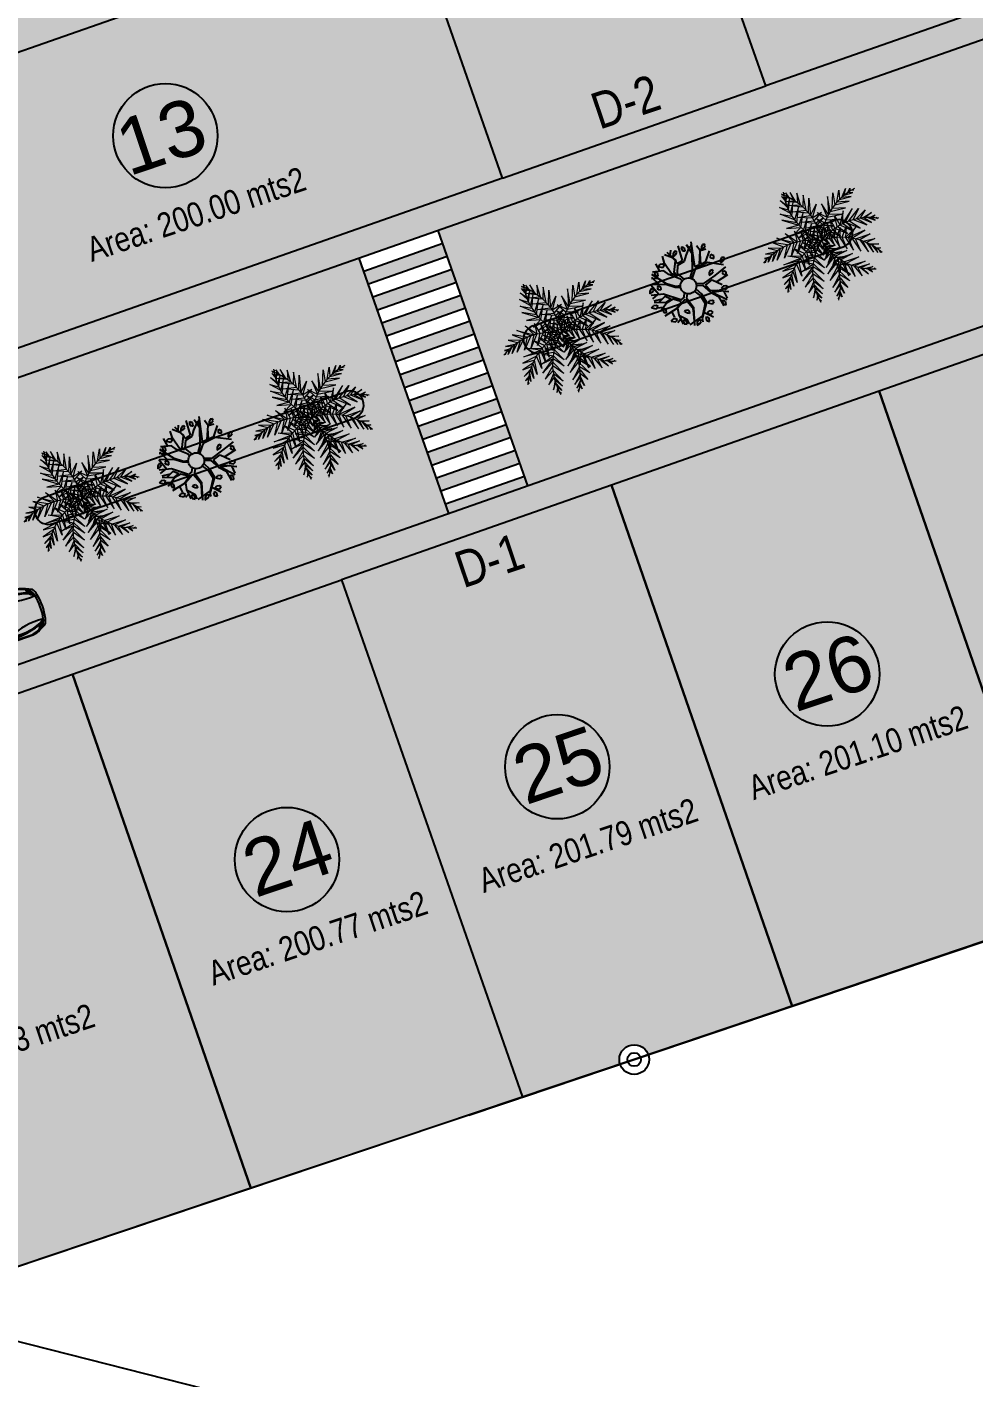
# Model space of a CAD drawing. Header units: millimetres. Extents: x 603733 to 1211550, y 1310999 to 2622648.
# Drawn here: x 605847.93 to 605881.89, y 1311067.04 to 1311115.49 of the extents above; entities that cross this region are included whole.
import ezdxf

# ---------------------------------------------------------------- set-up
doc = ezdxf.new("R2010")
doc.units = ezdxf.units.MM
for name, color, linetype in [('ARBOLES', 102, 'Continuous'), ('BOULEVARD', 3, 'Continuous'), ('CIRCULO', 1, 'Continuous'), ('COTAS', 3, 'Continuous'), ('P35', 3, 'Continuous'), ('PALME-1', 82, 'Continuous'), ('ROTULOS LOTES', 1, 'Continuous')]:
    doc.layers.add(name, color=color, linetype=linetype)
doc.styles.add('ROTULOS', font='arial.ttf', dxfattribs={"height": 3})
doc.styles.add('TSN - Arial Narrow', font='ARIALN.TTF')

# ---------------------------------------------------------------- blocks, each defined once
blk = doc.blocks.new('carro1')
at = {"layer": 'P35'}
for color, points in [(146, [(-0.795, 1.854), (-0.824, 1.862), (-0.858, 3.088), (-0.854, 3.397), (-0.854, 3.455), (-0.753, 3.861), (-0.675, 4.073), (-0.593, 4.178), (-0.477, 4.234), (-0.436, 4.237), (-0.544, 4.163), (-0.641, 3.988), (-0.72, 3.753), (-0.791, 3.47), (-0.809, 3.343), (-0.805, 3.175), (-0.817, 2.948), (-0.82, 2.713), (-0.813, 2.624), (-0.817, 2.616), (-0.82, 2.531), (-0.798, 1.941)]), (9, [(-0.85, 3.554), (-0.829, 3.715), (-0.78, 3.963), (-0.727, 4.075), (-0.647, 4.18), (-0.559, 4.25), (-0.472, 4.299), (-0.332, 4.327), (0.278, 4.327), (0.428, 4.31), (0.534, 4.275), (0.656, 4.177), (0.733, 4.079), (0.814, 3.834), (0.838, 3.715), (0.849, 3.62), (0.849, 3.596), (0.81, 3.708), (0.754, 3.946), (0.695, 4.1), (0.635, 4.173), (0.534, 4.236), (0.439, 4.261), (0.337, 4.261), (-0.437, 4.268), (-0.563, 4.222), (-0.643, 4.156), (-0.717, 4.058), (-0.752, 3.932), (-0.798, 3.792)]), (146, [(0.795, 1.854), (0.824, 1.862), (0.858, 3.088), (0.854, 3.397), (0.854, 3.455), (0.753, 3.861), (0.675, 4.073), (0.593, 4.178), (0.477, 4.234), (0.436, 4.237), (0.544, 4.163), (0.641, 3.988), (0.72, 3.753), (0.791, 3.47), (0.809, 3.343), (0.805, 3.175), (0.817, 2.948), (0.82, 2.713), (0.813, 2.624), (0.817, 2.616), (0.82, 2.531), (0.798, 1.941)]), (146, [(-0.765, 1.66), (-0.785, 1.474), (-0.777, 1.279), (-0.719, 0.785), (-0.652, 0.471), (-0.611, 0.321), (-0.549, 0.271), (-0.638, 0.54), (-0.685, 0.628), (-0.693, 0.852), (-0.701, 0.963), (-0.695, 1.247), (-0.666, 1.45), (-0.694, 1.488), (-0.686, 1.534), (-0.561, 1.796), (-0.49, 1.914), (-0.394, 1.924), (-0.417, 2.206), (-0.422, 2.428), (-0.413, 2.716), (-0.395, 2.924), (-0.471, 3.028), (-0.544, 3.124), (-0.599, 3.231), (-0.674, 3.439), (-0.703, 3.65), (-0.734, 3.659), (-0.786, 3.412), (-0.789, 3.078), (-0.78, 2.945), (-0.736, 3.21), (-0.683, 3.254), (-0.612, 3.201), (-0.568, 3.069), (-0.515, 2.875), (-0.471, 2.646), (-0.471, 2.496), (-0.489, 2.223), (-0.515, 2.064), (-0.515, 2.02), (-0.551, 1.959), (-0.595, 1.941), (-0.648, 1.844), (-0.718, 1.712), (-0.762, 1.65)]), (146, [(0.771, 1.66), (0.791, 1.474), (0.784, 1.279), (0.725, 0.785), (0.658, 0.471), (0.617, 0.321), (0.555, 0.271), (0.644, 0.54), (0.691, 0.628), (0.699, 0.852), (0.707, 0.963), (0.701, 1.247), (0.672, 1.45), (0.7, 1.488), (0.692, 1.534), (0.567, 1.796), (0.496, 1.914), (0.4, 1.924), (0.423, 2.206), (0.428, 2.428), (0.419, 2.716), (0.401, 2.924), (0.477, 3.028), (0.55, 3.124), (0.605, 3.231), (0.68, 3.439), (0.709, 3.65), (0.74, 3.659), (0.792, 3.412), (0.795, 3.078), (0.786, 2.945), (0.742, 3.21), (0.689, 3.254), (0.618, 3.201), (0.574, 3.069), (0.521, 2.875), (0.477, 2.646), (0.477, 2.496), (0.495, 2.223), (0.521, 2.064), (0.521, 2.02), (0.557, 1.959), (0.601, 1.941), (0.654, 1.844), (0.724, 1.712), (0.768, 1.65)]), (8, [(-0.49, 2.597), (-0.493, 2.617), (-0.794, 2.616), (-0.798, 2.597)]), (9, [(-0.859, 1.23), (-0.859, 0.662), (-0.835, 0.546), (-0.773, 0.375), (-0.685, 0.201), (-0.651, 0.146), (-0.581, 0.097), (-0.449, 0.057), (-0.077, 0.008), (0.131, 0.014), (0.333, 0.045), (0.522, 0.079), (0.629, 0.133), (0.7, 0.216), (0.828, 0.494), (0.852, 0.598), (0.855, 1.407), (0.846, 1.407), (0.855, 1.327), (0.858, 0.662), (0.825, 0.543), (0.709, 0.289), (0.599, 0.173), (0.421, 0.112), (0.153, 0.079), (-0.092, 0.075), (-0.385, 0.112), (-0.553, 0.143), (-0.639, 0.207), (-0.706, 0.283), (-0.798, 0.491), (-0.838, 0.579), (-0.859, 0.686), (-0.847, 1.248)]), (127, [(-0.666, 1.45), (-0.563, 1.184), (-0.497, 0.94), (-0.448, 0.645), (-0.432, 0.355), (-0.442, 0.128), (-0.253, 0.096), (0, 0.08), (0.163, 0.086), (0.322, 0.105), (0.442, 0.128), (0.432, 0.355), (0.458, 0.73), (0.519, 1.031), (0.599, 1.287), (0.666, 1.45), (0.545, 1.383), (0.423, 1.315), (0.213, 1.283), (0.059, 1.277), (-0.059, 1.277), (-0.337, 1.299), (-0.423, 1.315), (-0.545, 1.383)]), (30, [(-0.455, 0.13), (-0.528, 0.24), (-0.62, 0.314), (-0.69, 0.353), (-0.736, 0.381), (-0.706, 0.317), (-0.666, 0.265), (-0.614, 0.216), (-0.556, 0.182), (-0.51, 0.152), (-0.48, 0.143)]), (30, [(0.455, 0.13), (0.528, 0.24), (0.62, 0.314), (0.69, 0.353), (0.736, 0.381), (0.706, 0.317), (0.666, 0.265), (0.614, 0.216), (0.556, 0.182), (0.51, 0.152), (0.48, 0.143)])]:
    blk.add_hatch(color=color, dxfattribs=at).paths.add_polyline_path(points)
h = blk.add_hatch(color=127, dxfattribs=at)
h.paths.add_polyline_path([(-0.276, 3.037), (-0.322, 3.032), (-0.368, 3.037), (-0.396, 3.045), (-0.434, 3.064), (-0.465, 3.087), (-0.517, 3.15), (-0.568, 3.235), (-0.598, 3.303), (-0.625, 3.401), (-0.61, 3.496), (-0.583, 3.538), (-0.536, 3.565), (-0.395, 3.628), (-0.239, 3.674), (-0.097, 3.695), (0.036, 3.699), (0.189, 3.684), (0.323, 3.652), (0.447, 3.608), (0.529, 3.569), (0.583, 3.538), (0.622, 3.462), (0.627, 3.42), (0.61, 3.338), (0.568, 3.235), (0.52, 3.154), (0.467, 3.088), (0.42, 3.055), (0.368, 3.037), (0.346, 3.033), (0.322, 3.032), (0.282, 3.036), (0.257, 3.042), (0.229, 3.053), (0.205, 3.055), (0.12, 3.059), (-0.038, 3.062), (-0.145, 3.058), (-0.229, 3.053), (-0.254, 3.043)], flags=16)
h.paths.add_polyline_path([(-0.393, 1.915), (-0.189, 1.899), (0, 1.895), (0.232, 1.902), (0.393, 1.909), (0.392, 1.914), (0.42, 2.299), (0.414, 2.692), (0.395, 2.924), (0.544, 3.124), (0.599, 3.231), (0.674, 3.439), (0.703, 3.65), (0.686, 3.813), (0.632, 3.973), (0.582, 4.064), (0.503, 4.167), (0.405, 4.257), (-0.405, 4.257), (-0.491, 4.179), (-0.57, 4.082), (-0.658, 3.887), (-0.686, 3.813), (-0.703, 3.65), (-0.674, 3.439), (-0.599, 3.231), (-0.437, 2.974), (-0.395, 2.924), (-0.411, 2.742), (-0.417, 2.65), (-0.422, 2.417), (-0.413, 2.144), (-0.402, 1.997)])
h = blk.add_hatch(color=8, dxfattribs=at)
edge = h.paths.add_edge_path()
edge.add_line((-0.771, 1.819), (-0.734, 1.76))
edge.add_arc((-0.767, 1.739), 0.0391, -47.4347, 31.9191, ccw=False)
edge.add_arc((-0.746, 1.736), 0.0265, 168.0279, 281.917, ccw=False)
edge.add_line((-0.772, 1.742), (-0.801, 1.778))
edge.add_line((-0.801, 1.778), (-0.817, 1.76))
edge.add_arc((-0.847, 1.786), 0.0403, 221.1586, 318.8414, ccw=False)
edge.add_line((-0.878, 1.76), (-0.927, 1.809))
edge.add_arc((-0.874, 1.862), 0.0746, 163.8715, 224.9725, ccw=False)
edge.add_line((-0.946, 1.883), (-0.771, 1.819))
h = blk.add_hatch(color=146, dxfattribs=at)
h.paths.add_polyline_path([(-0.453, 0.18), (-0.536, 0.285), (-0.579, 0.376), (-0.654, 0.695), (-0.689, 1), (-0.662, 1.419), (-0.61, 1.253), (-0.527, 0.982), (-0.479, 0.721), (-0.457, 0.572), (-0.448, 0.424), (-0.44, 0.319), (-0.44, 0.206)])
h.paths.add_polyline_path([(-0.654, 0.367), (-0.75, 0.411), (-0.815, 0.581), (-0.837, 0.664), (-0.828, 1.065), (-0.828, 1.72), (-0.806, 1.75), (-0.793, 1.637), (-0.793, 1.201), (-0.754, 0.956), (-0.715, 0.729), (-0.697, 0.59), (-0.662, 0.437), (-0.627, 0.359)])
h = blk.add_hatch(color=146, dxfattribs=at)
h.paths.add_polyline_path([(0.453, 0.18), (0.536, 0.285), (0.579, 0.376), (0.654, 0.695), (0.689, 1), (0.662, 1.419), (0.61, 1.253), (0.527, 0.982), (0.479, 0.721), (0.457, 0.572), (0.448, 0.424), (0.44, 0.319), (0.44, 0.206)])
h.paths.add_polyline_path([(0.654, 0.367), (0.75, 0.411), (0.815, 0.581), (0.837, 0.664), (0.828, 1.065), (0.828, 1.72), (0.806, 1.75), (0.793, 1.637), (0.793, 1.201), (0.754, 0.956), (0.715, 0.729), (0.697, 0.59), (0.662, 0.437), (0.627, 0.359)])
h = blk.add_hatch(color=8, dxfattribs=at)
edge = h.paths.add_edge_path()
edge.add_line((0.771, 1.819), (0.734, 1.76))
edge.add_arc((0.767, 1.739), 0.0391, 508.0809, 587.4347)
edge.add_arc((0.746, 1.736), 0.0265, 258.083, 371.9721)
edge.add_line((0.772, 1.742), (0.801, 1.778))
edge.add_line((0.801, 1.778), (0.817, 1.76))
edge.add_arc((0.847, 1.786), 0.0403, 221.1586, 318.8414)
edge.add_line((0.878, 1.76), (0.927, 1.809))
edge.add_arc((0.874, 1.862), 0.0746, 315.0275, 376.1285)
edge.add_line((0.946, 1.883), (0.771, 1.819))
at = {"layer": 'P35', "color": 7}
for p, q in [((-0.801, 2.597), (-0.486, 2.597)), ((-0.801, 2.587), (-0.485, 2.587)), ((-0.8, 2.627), (-0.488, 2.627)), ((-0.8, 2.617), (-0.488, 2.617)), ((0.801, 2.587), (0.485, 2.587)), ((0.801, 2.597), (0.486, 2.597)), ((0.8, 2.627), (0.488, 2.627)), ((0.8, 2.617), (0.488, 2.617)), ((-0.607, 0.193), (-0.606, 0.192))]:
    blk.add_line(p, q, dxfattribs=at)
for points in [[(-0.865, 3.454, -0.04536), (-0.712, 4.041, -0.316238), (-0.405, 4.257), (0, 4.257), (0.405, 4.257, -0.316238), (0.712, 4.041, -0.04536), (0.865, 3.454, -0.995785)], [(-0.712, 4.041, 0.134107), (-0.787, 3.96, 0.076542), (-0.865, 3.454), (-0.865, 1.853, 0.085317)], [(-0.806, 2.442), (-0.806, 3.237, -0.076793), (-0.658, 3.887, -3.166947)], [(-0.787, 3.96, -0.339592), (-0.293, 4.34), (0, 4.34), (0.293, 4.34, -0.339592), (0.787, 3.96, -1.295903)], [(-0.405, 4.257, 0.307984), (-0.674, 3.439, 0.021458), (-0.599, 3.231, 0.089138), (-0.471, 3.028, 0.076147), (-0.395, 2.924, 0.055297), (-0.393, 1.909, 0.055323)], [(0.405, 4.257, -0.307984), (0.674, 3.439, -0.021458), (0.599, 3.231, -0.089138), (0.471, 3.028, -0.076147), (0.395, 2.924, -0.055297), (0.393, 1.909, -0.055323)], [(0.806, 2.442), (0.806, 3.237, 0.076793), (0.658, 3.887, 3.166947)], [(0.865, 1.853), (0.865, 3.454, 0.076542), (0.787, 3.96, 0.134107), (0.712, 4.041)], [(-0.865, 3.115, 0.005985), (-0.835, 2.058), (-0.837, 1.843, 0.082522)], [(-0.765, 1.66), (-0.608, 1.931, -0.122145), (-0.549, 1.993, 0.205815), (-0.53, 2.019, 0.151874), (-0.626, 3.207, 0.290836), (-0.739, 3.222, 0.061376), (-0.783, 1.823)], [(0.765, 1.66), (0.608, 1.931, 0.122145), (0.549, 1.993, -0.205815), (0.53, 2.019, -0.151874), (0.626, 3.207, -0.290836), (0.739, 3.222, -0.061376), (0.783, 1.823)], [(0.837, 1.843), (0.835, 2.058, 0.005985), (0.865, 3.115)], [(-0.865, 1.75), (-0.865, 0.659, 0.085317), (-0.781, 0.369), (-0.67, 0.141, 0.150666), (-0.454, 0.048, 0.106558), (0.454, 0.048, 0.150666), (0.67, 0.141), (0.781, 0.369, 0.085317), (0.865, 0.659), (0.865, 1.75, 0.076542)], [(-0.838, 1.747), (-0.85, 0.661, 0.082522), (-0.746, 0.386), (-0.744, 0.382, 0.28772), (-0.442, 0.128, 0.107642), (0.442, 0.128, 0.28772), (0.744, 0.382), (0.746, 0.386, 0.082522), (0.85, 0.661), (0.838, 1.747, 0.005985)], [(-0.775, 1.745, 0.003758), (-0.765, 1.66)], [(0.775, 1.745, -0.003758), (0.765, 1.66)]]:
    blk.add_lwpolyline(points, format="xyb", dxfattribs=at)
for points in [[(0.583, 3.538, -0.244234), (0.621, 3.376, -0.10952), (0.486, 3.109, -0.34796), (0.229, 3.053, 0.037334), (-0.229, 3.053, -0.34796), (-0.486, 3.109, -0.10952), (-0.621, 3.376, -0.244234), (-0.583, 3.538, -0.276546)], [(-0.771, 1.819), (-0.734, 1.76, -0.360781), (-0.741, 1.71, -0.542329), (-0.772, 1.742), (-0.801, 1.778), (-0.817, 1.76, -0.454056), (-0.878, 1.76), (-0.927, 1.809, -0.273105), (-0.946, 1.883)], [(-0.45, 1.921, 0.328475), (-0.519, 1.884), (-0.686, 1.534, 0.439617), (-0.666, 1.45), (-0.423, 1.315, 0.06084), (0, 1.277, 0.06084), (0.423, 1.315), (0.666, 1.45, 0.439617), (0.686, 1.534), (0.519, 1.884, 0.328475), (0.45, 1.921, -0.057395)], [(0.771, 1.819), (0.734, 1.76, 0.360781), (0.741, 1.71, 0.542329), (0.772, 1.742), (0.801, 1.778), (0.817, 1.76, 0.454056), (0.878, 1.76), (0.927, 1.809, 0.273105), (0.946, 1.883)]]:
    blk.add_lwpolyline(points, format="xyb", close=True, dxfattribs=at)
for centre, radius, start, end in [((3.67, 1.558), 4.456, 177.4786, 196.1176), ((-3.67, 1.558), 4.456, 343.8824, 2.5214), ((1.381, 1.057), 2.084, 169.1317, 202.1569), ((-3.112, 0.355), 2.68, 355.1298, 24.1159), ((3.112, 0.355), 2.68, 155.8841, 184.8702), ((-1.381, 1.057), 2.084, 337.8431, 10.8683), ((-0.901, -0.105), 0.515, 26.8399, 72.4584), ((0.901, -0.105), 0.515, 107.5416, 153.1601)]:
    blk.add_arc(centre, radius, start, end, dxfattribs=at)
blk = doc.blocks.new('A$C48C97B70')
at = {"layer": 'PALME-1', "lineweight": 5}
for p, q in [((2.072, 6.54), (2.171, 6.533)), ((2.216, 6.497), (2.072, 6.54)), ((2.109, 6.384), (2.41, 6.325)), ((2.556, 6.176), (2.109, 6.384)), ((2.171, 6.148), (2.687, 6.026)), ((2.793, 5.89), (2.171, 6.148)), ((2.315, 6.6), (2.309, 6.418)), ((2.41, 6.325), (2.315, 6.6)), ((2.552, 6.547), (2.605, 6.122)), ((2.687, 6.026), (2.552, 6.547)), ((2.903, 6.407), (2.793, 5.89)), ((2.912, 5.72), (2.903, 6.407)), ((3.221, 6.198), (3.009, 5.561)), ((3.129, 5.334), (3.221, 6.198)), ((2.251, 5.877), (2.912, 5.72)), ((3.009, 5.561), (2.251, 5.877)), ((2.388, 5.472), (3.129, 5.334)), ((3.21, 5.152), (2.388, 5.472)), ((3.21, 5.152), (3.477, 5.948)), ((3.477, 5.948), (3.277, 4.976)), ((3.277, 4.976), (3.756, 5.506)), ((3.756, 5.506), (3.328, 4.818)), ((2.535, 5.1), (3.277, 4.976)), ((3.328, 4.818), (2.535, 5.1)), ((2.683, 4.767), (3.377, 4.635)), ((3.409, 4.484), (2.683, 4.767)), ((3.909, 4.977), (3.328, 4.818)), ((3.377, 4.635), (3.909, 4.977)), ((3.925, 4.65), (3.409, 4.484)), ((3.435, 4.33), (3.925, 4.65)), ((4.516, 3.959), (4.561, 4.59)), ((4.561, 4.59), (4.7, 4.004)), ((5.099, 4.709), (4.7, 4.004)), ((4.863, 4.035), (5.099, 4.709)), ((5.621, 4.675), (4.863, 4.035)), ((5.049, 4.06), (5.621, 4.675)), ((5.248, 4.076), (5.963, 4.571)), ((5.963, 4.571), (5.505, 4.079)), ((0.485, 3.926), (0.936, 3.651)), ((1.136, 3.706), (0.485, 3.926)), ((0.788, 4.157), (1.318, 3.745)), ((1.572, 3.782), (0.788, 4.157)), ((1.109, 4.315), (1.959, 3.803)), ((1.771, 3.798), (1.109, 4.315)), ((1.771, 3.798), (1.195, 3.13)), ((1.195, 3.13), (1.572, 3.782)), ((1.595, 3.144), (1.959, 3.803)), ((2.125, 3.798), (1.595, 3.144)), ((1.619, 4.431), (2.125, 3.798)), ((1.959, 3.803), (1.619, 4.431)), ((1.958, 3.173), (2.314, 3.783)), ((2.169, 4.399), (2.125, 3.798)), ((2.314, 3.783), (2.169, 4.399)), ((2.483, 4.305), (2.467, 3.763)), ((2.621, 3.736), (2.483, 4.305)), ((2.742, 4.179), (2.773, 3.702)), ((2.911, 3.665), (2.742, 4.179)), ((2.871, 4.392), (3.435, 4.33)), ((3.454, 4.176), (2.871, 4.392)), ((2.956, 4.034), (3.027, 3.628)), ((3.19, 3.57), (2.956, 4.034)), ((3.012, 4.138), (3.464, 4.032)), ((3.469, 3.911), (3.012, 4.138)), ((3.181, 3.857), (3.468, 3.739)), ((3.462, 3.617), (3.181, 3.857)), ((3.893, 4.364), (3.454, 4.176)), ((3.464, 4.032), (3.893, 4.364)), ((3.468, 3.739), (3.827, 4.113)), ((3.827, 4.113), (3.469, 3.911)), ((3.685, 3.61), (3.842, 4.104)), ((3.842, 4.104), (3.836, 3.693)), ((3.945, 3.747), (4.03, 4.282)), ((4.03, 4.282), (4.076, 3.806)), ((4.076, 3.806), (4.544, 3.399)), ((4.221, 3.864), (4.266, 4.448)), ((4.544, 3.399), (4.221, 3.864)), ((4.266, 4.448), (4.368, 3.915)), ((4.368, 3.915), (4.964, 3.413)), ((4.964, 3.413), (4.516, 3.959)), ((4.7, 4.004), (5.327, 3.442)), ((5.327, 3.442), (4.863, 4.035)), ((5.049, 4.06), (5.724, 3.492)), ((5.724, 3.492), (5.248, 4.076)), ((5.505, 4.079), (6.145, 3.565)), ((5.691, 4.07), (6.298, 4.391)), ((6.145, 3.565), (5.691, 4.07)), ((6.298, 4.391), (5.897, 4.047)), ((5.897, 4.047), (6.422, 3.625)), ((6.068, 4.019), (6.59, 4.15)), ((6.422, 3.625), (6.068, 4.019)), ((6.59, 4.15), (6.19, 3.993)), ((6.261, 3.976), (6.658, 3.683)), ((6.462, 3.919), (6.749, 3.967)), ((6.658, 3.683), (6.462, 3.919)), ((6.749, 3.967), (6.592, 3.874)), ((6.706, 3.831), (6.813, 3.725)), ((6.813, 3.725), (6.759, 3.809)), ((0.172, 3.309), (0.083, 3.188)), ((0.083, 3.188), (0.123, 3.278)), ((0.108, 3.437), (0.277, 3.37)), ((0.398, 3.434), (0.108, 3.437)), ((0.236, 3.642), (0.655, 3.551)), ((0.772, 3.596), (0.236, 3.642)), ((0.588, 3.523), (0.242, 3.171)), ((0.242, 3.171), (0.398, 3.434)), ((0.936, 3.651), (0.485, 3.15)), ((0.485, 3.15), (0.772, 3.596)), ((1.318, 3.745), (0.768, 3.135)), ((0.768, 3.135), (1.136, 3.706)), ((2.467, 3.763), (1.958, 3.173)), ((2.375, 3.225), (2.621, 3.736)), ((2.773, 3.702), (2.375, 3.225)), ((2.517, 3.065), (2.973, 2.919)), ((3.058, 3.034), (2.517, 3.065)), ((2.661, 3.273), (2.911, 3.665)), ((3.027, 3.628), (2.661, 3.273)), ((3.248, 3.258), (2.731, 3.212)), ((2.731, 3.212), (3.134, 3.129)), ((2.982, 3.339), (3.19, 3.57)), ((3.302, 3.524), (2.982, 3.339)), ((3.331, 2.658), (3.058, 3.034)), ((3.134, 3.129), (3.331, 2.658)), ((3.387, 2.981), (3.248, 3.258)), ((3.333, 3.347), (3.387, 2.981)), ((3.534, 3.189), (3.34, 2.708)), ((3.34, 2.708), (3.598, 3.029)), ((3.494, 3.304), (3.845, 3.186)), ((3.845, 3.186), (3.534, 3.189)), ((3.581, 3.546), (3.927, 3.415)), ((3.598, 3.029), (4.106, 2.989)), ((3.927, 3.415), (3.685, 3.61)), ((3.836, 3.693), (4.254, 3.401)), ((4.254, 3.401), (3.945, 3.747)), ((1.871, 2.113), (2.646, 2.352)), ((2.103, 2.613), (2.646, 2.352)), ((2.729, 2.522), (2.103, 2.613)), ((2.305, 2.87), (2.804, 2.657)), ((2.885, 2.79), (2.305, 2.87)), ((2.646, 2.352), (3.06, 1.619)), ((3.166, 1.967), (2.729, 2.522)), ((2.804, 2.657), (3.166, 1.967)), ((3.27, 2.374), (2.885, 2.79)), ((2.973, 2.919), (3.27, 2.374)), ((3.647, 2.918), (3.373, 2.451)), ((3.373, 2.451), (3.71, 2.789)), ((3.785, 2.652), (3.45, 2.173)), ((3.45, 2.173), (3.866, 2.519)), ((3.953, 2.391), (3.586, 1.876)), ((4.106, 2.989), (3.647, 2.918)), ((3.71, 2.789), (4.331, 2.805)), ((4.331, 2.805), (3.785, 2.652)), ((3.866, 2.519), (4.646, 2.527)), ((4.646, 2.527), (3.953, 2.391)), ((4.066, 2.239), (4.908, 2.274)), ((4.908, 2.274), (4.172, 2.112)), ((1.792, 1.596), (2.581, 2.199)), ((2.516, 2.023), (1.792, 1.596)), ((2.457, 1.832), (1.821, 1.24)), ((1.821, 1.24), (2.399, 1.582)), ((2.581, 2.199), (1.871, 2.113)), ((2.399, 1.582), (2.764, 0.846)), ((2.926, 1.242), (2.457, 1.832)), ((2.516, 2.023), (2.926, 1.242)), ((3.06, 1.619), (2.581, 2.199)), ((3.586, 1.876), (4.066, 2.239)), ((3.926, 1.441), (4.066, 2.239)), ((4.172, 2.112), (3.926, 1.441)), ((4.35, 1.136), (4.172, 2.112)), ((4.3, 1.974), (5.183, 1.983)), ((4.3, 1.974), (4.35, 1.136)), ((5.183, 1.983), (4.444, 1.835)), ((4.444, 1.835), (4.68, 0.999)), ((4.68, 0.999), (4.639, 1.669)), ((4.639, 1.669), (5.461, 1.659)), ((5.461, 1.659), (4.789, 1.558)), ((4.789, 1.558), (5.053, 0.924)), ((2.369, 1.398), (1.925, 0.874)), ((1.925, 0.874), (2.347, 1.192)), ((2.338, 1.019), (2.097, 0.538)), ((2.097, 0.538), (2.337, 0.894)), ((2.647, 0.589), (2.338, 1.019)), ((2.338, 0.821), (2.539, 0.37)), ((2.347, 1.192), (2.647, 0.589)), ((2.764, 0.846), (2.369, 1.398)), ((5.053, 0.924), (4.963, 1.444)), ((4.963, 1.444), (5.636, 1.437)), ((5.636, 1.437), (5.112, 1.358)), ((5.112, 1.358), (5.431, 0.925)), ((5.431, 0.925), (5.223, 1.3)), ((5.289, 1.268), (5.782, 1.241)), ((5.782, 1.241), (5.48, 1.184)), ((5.48, 1.184), (5.67, 0.964)), ((5.67, 0.964), (5.609, 1.136)), ((5.724, 1.097), (5.874, 1.11)), ((5.874, 1.11), (5.78, 1.08)), ((2.351, 0.612), (2.242, 0.343)), ((2.242, 0.343), (2.366, 0.476)), ((2.539, 0.37), (2.351, 0.612)), ((2.384, 0.355), (2.464, 0.229)), ((2.464, 0.229), (2.394, 0.298))]:
    blk.add_line(p, q, dxfattribs=at)
for points in [[(2.17, 5.812), (1.897, 6.276), (2.16, 5.937)], [(2.155, 6.219), (2.027, 6.48), (2.16, 6.356)], [(2.156, 6.01), (2.325, 6.474), (2.155, 6.219)], [(2.17, 6.478), (2.241, 6.61), (2.176, 6.535)], [(2.191, 5.641), (2.448, 6.263), (2.17, 5.812)], [(2.346, 5.01), (1.67, 5.556), (2.271, 5.255)], [(2.227, 5.436), (1.748, 5.928), (2.191, 5.641)], [(2.271, 5.255), (2.584, 6.015), (2.227, 5.436)], [(2.418, 4.824), (2.773, 5.631), (2.346, 5.01)], [(4.256, 4.754), (4.053, 5.439), (4.142, 4.634)], [(4.393, 4.884), (4.496, 5.717), (4.256, 4.754)], [(4.545, 5.014), (4.834, 5.833), (4.75, 5.166)], [(4.907, 5.267), (5.211, 5.884), (5.087, 5.37)], [(5.087, 5.37), (5.76, 5.335), (5.242, 5.447)], [(5.242, 5.447), (5.588, 5.859), (5.357, 5.498)], [(5.424, 5.526), (5.918, 5.521), (5.621, 5.597)], [(5.621, 5.597), (5.824, 5.804), (5.752, 5.637)], [(5.87, 5.669), (6.018, 5.646), (5.926, 5.682)], [(2.418, 4.824), (1.666, 5.198), (2.495, 4.652)], [(2.495, 4.652), (1.781, 4.688), (2.57, 4.504)], [(2.57, 4.504), (2.932, 5.265), (2.495, 4.652)], [(2.749, 4.211), (3.062, 4.925), (2.665, 4.34)], [(3.836, 4.239), (3.531, 4.739), (3.925, 4.367)], [(4.019, 4.489), (3.686, 5.027), (4.142, 4.634)], [(4.142, 4.634), (4.98, 4.546), (4.256, 4.754)], [(4.393, 4.884), (5.273, 4.819), (4.545, 5.014)], [(4.75, 5.166), (5.571, 5.125), (4.907, 5.267)], [(2.665, 4.34), (2.047, 4.205), (2.57, 4.504)], [(2.84, 4.084), (2.267, 3.963), (2.749, 4.211)], [(3.03, 3.852), (2.492, 3.783), (2.936, 3.961)], [(2.936, 3.961), (3.195, 4.526), (2.84, 4.084)], [(3.112, 3.763), (3.275, 4.247), (3.03, 3.852)], [(3.325, 3.56), (3.354, 3.929), (3.235, 3.642)], [(3.551, 3.72), (3.388, 4.212), (3.624, 3.876)], [(3.681, 3.983), (3.437, 4.467), (3.752, 4.108)], [(3.624, 3.876), (4.134, 3.884), (3.681, 3.983)], [(3.73, 3.458), (4.128, 3.79), (3.902, 3.447)], [(3.752, 4.108), (4.371, 4.052), (3.836, 4.239)], [(3.925, 4.367), (4.703, 4.31), (4.019, 4.489)], [(4.023, 3.434), (4.383, 3.838), (4.165, 3.413)], [(4.318, 3.383), (4.671, 3.85), (4.469, 3.347)], [(4.618, 3.304), (4.996, 3.811), (4.797, 3.243)], [(2.039, 2.865), (1.395, 3.175), (2.176, 2.959)], [(2.338, 3.057), (1.86, 3.471), (2.176, 2.959)], [(2.614, 3.199), (2.169, 3.579), (2.474, 3.131)], [(2.474, 3.131), (2.407, 2.354), (2.338, 3.057)], [(2.892, 3.311), (2.453, 3.629), (2.757, 3.26)], [(2.757, 3.26), (2.714, 2.641), (2.614, 3.199)], [(3.173, 3.397), (2.712, 3.637), (3.007, 3.35)], [(3.235, 3.642), (2.716, 3.653), (3.112, 3.763)], [(3.007, 3.35), (2.918, 2.847), (2.892, 3.311)], [(3.291, 3.426), (3.14, 3.089), (3.173, 3.397)], [(3.645, 3.048), (3.314, 2.661), (3.689, 2.935)], [(3.524, 3.316), (3.359, 2.985), (3.577, 3.207)], [(3.504, 3.607), (3.861, 3.703), (3.551, 3.72)], [(3.577, 3.207), (4.054, 3.003), (3.645, 3.048)], [(3.608, 3.461), (3.828, 3.163), (3.73, 3.458)], [(3.902, 3.447), (4.096, 2.975), (4.023, 3.434)], [(4.165, 3.413), (4.34, 2.817), (4.318, 3.383)], [(4.469, 3.347), (4.701, 2.603), (4.618, 3.304)], [(4.951, 3.181), (5.513, 3.622), (4.797, 3.243)], [(4.797, 3.243), (5.023, 2.432), (4.951, 3.181)], [(5.122, 3.102), (5.935, 3.312), (4.951, 3.181)], [(5.122, 3.102), (5.384, 2.259), (5.298, 3.008)], [(5.298, 3.008), (6.166, 3.04), (5.516, 2.873)], [(1.429, 2.305), (0.772, 2.102), (1.299, 2.143)], [(1.737, 2.622), (0.883, 2.467), (1.554, 2.443)], [(1.889, 2.751), (1.05, 2.782), (2.039, 2.865)], [(1.554, 2.443), (1.465, 1.626), (1.429, 2.305)], [(1.889, 2.751), (1.814, 1.872), (1.737, 2.622)], [(2.176, 2.959), (2.13, 2.118), (2.039, 2.865)], [(3.815, 2.498), (3.259, 1.952), (3.845, 2.347)], [(3.735, 2.799), (3.284, 2.372), (3.778, 2.649)], [(3.689, 2.935), (4.213, 2.799), (3.735, 2.799)], [(3.778, 2.649), (4.355, 2.548), (3.815, 2.498)], [(3.845, 2.347), (4.468, 2.241), (3.872, 2.159)], [(5.516, 2.873), (5.778, 2.094), (5.667, 2.764)], [(5.667, 2.764), (6.352, 2.708), (5.829, 2.634)], [(5.829, 2.634), (6.043, 1.995), (5.957, 2.518)], [(5.957, 2.518), (6.468, 2.348), (6.047, 2.431)], [(6.097, 2.378), (6.274, 1.917), (6.236, 2.221)], [(1.198, 2.002), (0.737, 1.726), (1.13, 1.897)], [(0.99, 1.652), (0.753, 1.484), (0.93, 1.529)], [(1.092, 1.835), (1.018, 1.347), (0.99, 1.652)], [(1.299, 2.143), (1.227, 1.473), (1.198, 2.002)], [(3.872, 2.159), (3.253, 1.588), (3.887, 1.994)], [(3.895, 1.806), (3.264, 1.188), (3.891, 1.606)], [(3.891, 1.606), (4.315, 0.848), (3.87, 1.351)], [(3.887, 1.994), (4.536, 1.694), (3.872, 2.159)], [(3.895, 1.806), (4.452, 1.178), (3.887, 1.994)], [(6.236, 2.221), (6.503, 2.108), (6.321, 2.114)], [(6.394, 2.016), (6.426, 1.87), (6.427, 1.969)], [(0.88, 1.418), (0.879, 1.268), (0.858, 1.364)], [(3.87, 1.351), (3.296, 0.762), (3.843, 1.166)], [(3.8, 0.963), (3.329, 0.481), (3.756, 0.796)], [(3.756, 0.796), (3.836, 0.264), (3.718, 0.676)], [(3.843, 1.166), (4.104, 0.531), (3.8, 0.963)], [(3.694, 0.607), (3.365, 0.24), (3.618, 0.413)], [(3.507, 0.179), (3.392, 0.083), (3.48, 0.128)], [(3.618, 0.413), (3.639, 0.123), (3.562, 0.288)]]:
    blk.add_lwpolyline(points, dxfattribs=at)
for centre, start, end in [((5.589, 6.144), 171.01045, 231.44645), ((6.694, 2.334), 100.47619, 160.91219), ((4.041, 0.074), 99.94926, 160.38526), ((0.46, 1.763), 329.11631, 29.5523), ((3.594, 0.025), 32.00062, 92.43661)]:
    blk.add_arc(centre, 3.435, start, end, dxfattribs=at)
at = {"layer": 'PALME-1', "lineweight": 5, "extrusion": (0, 0, -1)}
for centre, major_axis, start_param, end_param in [((0.035, 3.843), (2.429, 2.429), -0.156897, 0.89791), ((1.947, 0.368), (-2.429, 2.429), 0.182844, 1.237651), ((5.421, 0.645), (-2.429, 2.429), 0.173647, 1.228454), ((5.771, 0.927), (2.429, 2.429), 3.700109, 4.754916), ((6.759, 4.372), (-2.429, 2.429), 4.173367, 5.228174)]:
    blk.add_ellipse(centre, major_axis=major_axis, ratio=1, start_param=start_param, end_param=end_param, dxfattribs=at)
blk = doc.blocks.new('p_arbol04')
at = {"layer": 'ARBOLES'}
for p, q in [((-1, 0.76), (-1.21, 2.04)), ((-0.41, 1.55), (-1.03, 2.13)), ((-0.62, 1.75), (-0.41, 2.36)), ((0.05, 1.88), (0.35, 2.36)), ((0.76, 1.7), (0.54, 2.32)), ((0.74, 1.39), (0.8, 2.29)), ((0.77, 1.94), (1.1, 2.18)), ((-1.72, 0.41), (-2.41, 1.04)), ((-1.98, 0.65), (-1.85, 1.57)), ((-1.07, 0.75), (-1.81, 1.55)), ((-1.14, 1.51), (-1.48, 1.85)), ((-1.41, 1.11), (-1.36, 1.9)), ((-0.37, 1.09), (-0.41, 1.55)), ((-0.05, 0.2), (-0.37, 1.09)), ((-0.18, 0.97), (0.05, 1.88)), ((0.02, 0.88), (0.74, 1.39)), ((0.12, 0.65), (0.61, 1.04)), ((0.61, 1.04), (1.16, 0.87)), ((0.64, 1.2), (0.78, 1.37)), ((0.7, 1.17), (0.64, 1.2)), ((0.71, 1.16), (1.12, 1.01)), ((0.78, 1.37), (0.78, 1.94)), ((1.12, 1.01), (1.72, 1.99)), ((1.16, 0.87), (1.57, 1.06)), ((2.58, 1.48), (1.36, 0.04)), ((1.57, 1.06), (2.28, 1.3)), ((1.98, 0.83), (2.18, 1.57)), ((1.98, 0.83), (2.41, 1.3)), ((-2.49, -0.25), (-2.83, 0.07)), ((-2.14, -0.12), (-2.67, 0.51)), ((-2.08, 0.23), (-2.6, 0.6)), ((-2.08, 0.74), (-2.54, 0.81)), ((-1.77, 0.21), (-2.44, 0.25)), ((-1.77, 0.21), (-1.62, -0.24)), ((-1.19, -0.84), (-1.72, 0.41)), ((-0.78, 0.09), (-1.07, 0.75)), ((-0.71, 0.11), (-1, 0.76)), ((-0.52, -0.23), (-0.78, 0.09)), ((-0.43, -0.13), (-0.71, 0.11)), ((-0.01, 0.62), (-0.18, 0.97)), ((-0.06, 0.02), (-0.05, 0.2)), ((-0.01, 0.62), (0.02, 0.88)), ((0.14, 0), (0.12, 0.65)), ((1.03, -0.05), (1.98, 0.83)), ((1.36, 0.04), (1.72, -0.14)), ((1.72, -0.14), (2.54, 0.51)), ((1.82, -0.19), (2.38, 0.38)), ((2.54, 0.51), (2.64, 0.95)), ((2.54, 0.51), (2.93, 0.27)), ((-1.88, -1.05), (-2.9, -0.75)), ((-2.05, -0.21), (-2.86, -0.28)), ((-2.31, -0.92), (-2.5, -1.37)), ((-1.62, -0.24), (-2.14, -0.12)), ((-1.55, -0.37), (-2.05, -0.21)), ((-1.26, -0.98), (-1.88, -1.05)), ((-1.26, -0.95), (-1.55, -0.37)), ((-0.87, -0.89), (-1.19, -0.84)), ((-0.87, -0.89), (-0.62, -0.71)), ((-0.53, -0.91), (-0.8, -1.07)), ((0.39, -1), (0.71, -1.35)), ((0.87, -1.33), (0.47, -0.9)), ((0.5, -0.29), (1.03, -0.05)), ((0.55, -0.43), (1.13, -0.19)), ((1.13, -0.19), (1.36, -0.12)), ((1.36, -0.12), (2.25, -0.47)), ((1.82, -0.19), (2.21, -0.35)), ((2.21, -0.35), (3, -0.03)), ((2.25, -0.47), (2.93, -1.49)), ((-2.29, -1.81), (-2.64, -1.81)), ((-2.14, -1.47), (-2.44, -2.18)), ((-2.15, -1.48), (-1.98, -2.16)), ((-1.82, -1.07), (-2.14, -1.47)), ((-0.98, -1.93), (-1.95, -2.89)), ((-1, -1.07), (-1.82, -1.07)), ((-1.04, -1.87), (-1.15, -2.05)), ((-0.93, -1.07), (-1.04, -1.87)), ((-1, -1.07), (-0.93, -1.07)), ((-0.8, -1.07), (-0.98, -1.93)), ((-0.8, -1.07), (-0.8, -1.07)), ((0.02, -1.72), (-0.18, -2.39)), ((0.18, -1.72), (-0.05, -2.42)), ((-0.04, -1.18), (0.02, -1.72)), ((0.18, -1.14), (0.18, -1.72)), ((0.71, -1.35), (0.71, -2.14)), ((0.87, -1.51), (0.8, -2.05)), ((0.87, -1.33), (1.89, -1.56)), ((0.87, -1.51), (1.49, -1.63)), ((1.49, -1.63), (1.72, -2.42)), ((1.59, -1.97), (2.57, -2.25)), ((1.89, -1.56), (2.9, -1.74)), ((-1.98, -2.16), (-2.14, -2.51)), ((-1.03, -2.86), (-2.14, -2.6)), ((-1.53, -2.44), (-1.76, -2.68)), ((-1.15, -2.05), (-1.54, -2.45)), ((-0.05, -2.42), (-1.19, -2.97)), ((-0.18, -2.39), (-1.03, -2.86)), ((-0.74, -2.76), (-0.54, -3.53)), ((0.87, -2.79), (0.61, -3.55)), ((0.71, -2.14), (0.87, -2.79)), ((0.8, -2.05), (1.17, -2.44)), ((0.8, -2.23), (1.13, -3.44)), ((0.8, -2.23), (1.33, -2.67)), ((1.17, -2.44), (1.66, -3.14)), ((1.43, -2.81), (1.2, -3.37))]:
    blk.add_line(p, q, dxfattribs=at)
at = {"layer": 'ARBOLES', "color": 1}
for p, q in [((-0.43, 2.09), (-0.27, 1.8)), ((-0.43, 2.09), (-0.23, 2.09)), ((-0.08, 1.96), (-0.23, 2.09)), ((-2.25, 1.32), (-2.4, 1.19)), ((-2.4, 1.19), (-2.18, 1.14)), ((-2.07, 1.38), (-2.25, 1.32)), ((-2.18, 1.14), (-1.99, 1.16)), ((-1.95, 1.3), (-2.07, 1.38)), ((-1.99, 1.16), (-1.95, 1.3)), ((-1.69, 1.09), (-1.73, 0.95)), ((-1.54, 1.11), (-1.69, 1.09)), ((-1.47, 0.9), (-1.54, 1.11)), ((-0.96, 2.01), (-1.09, 1.8)), ((-1.09, 1.8), (-0.98, 1.62)), ((-0.98, 1.62), (-0.83, 1.8)), ((-0.96, 2.01), (-0.87, 1.99)), ((-0.83, 1.8), (-0.87, 1.99)), ((-0.27, 1.8), (-0.04, 1.8)), ((-0.04, 1.8), (-0.08, 1.96)), ((1.01, 1.88), (0.86, 1.75)), ((0.86, 1.75), (1.08, 1.7)), ((1.2, 1.93), (1.01, 1.88)), ((1.08, 1.7), (1.27, 1.72)), ((1.31, 1.86), (1.2, 1.93)), ((1.27, 1.72), (1.31, 1.86)), ((1.77, 1.72), (1.65, 1.51)), ((1.65, 1.51), (1.76, 1.32)), ((1.76, 1.32), (1.91, 1.51)), ((1.77, 1.72), (1.87, 1.7)), ((1.91, 1.51), (1.87, 1.7)), ((-3.09, 0.4), (-2.93, 0.1)), ((-3.09, 0.4), (-2.89, 0.4)), ((-2.93, 0.1), (-2.7, 0.1)), ((-2.74, 0.26), (-2.89, 0.4)), ((-2.7, 0.1), (-2.74, 0.26)), ((-1.73, 0.95), (-1.62, 0.77)), ((-1.62, 0.77), (-1.58, 0.79)), ((-1.58, 0.79), (-1.47, 0.9)), ((2.81, 0.63), (2.66, 0.5)), ((2.66, 0.5), (2.88, 0.45)), ((3, 0.69), (2.81, 0.63)), ((2.88, 0.45), (3.07, 0.47)), ((3.11, 0.61), (3, 0.69)), ((3.07, 0.47), (3.11, 0.61)), ((-2.61, -0.3), (-2.74, -0.51)), ((-2.74, -0.51), (-2.63, -0.69)), ((-2.63, -0.69), (-2.48, -0.51)), ((-2.61, -0.3), (-2.52, -0.32)), ((-2.48, -0.51), (-2.52, -0.32)), ((2.7, -0.32), (2.66, -0.45)), ((2.66, -0.45), (2.77, -0.64)), ((2.85, -0.29), (2.7, -0.32)), ((2.77, -0.64), (2.81, -0.61)), ((2.81, -0.61), (2.92, -0.51)), ((2.92, -0.51), (2.85, -0.29)), ((-2.87, -1.36), (-2.7, -1.65)), ((-2.87, -1.36), (-2.67, -1.36)), ((-2.7, -1.65), (-2.48, -1.65)), ((-2.52, -1.49), (-2.67, -1.36)), ((-2.48, -1.65), (-2.52, -1.49)), ((-2.24, -2.02), (-2.37, -2.23)), ((-2.24, -2.02), (-2.14, -2.05)), ((-1.67, -1.68), (-1.55, -1.62)), ((-1.61, -1.87), (-1.67, -1.68)), ((-1.52, -2.01), (-1.61, -1.87)), ((-1.55, -1.62), (-1.41, -1.72)), ((-1.41, -1.87), (-1.52, -2.01)), ((-1.41, -1.72), (-1.41, -1.87)), ((1.76, -1.09), (1.61, -1.22)), ((1.61, -1.22), (1.83, -1.28)), ((1.95, -1.04), (1.76, -1.09)), ((1.83, -1.28), (2.02, -1.25)), ((2.06, -1.12), (1.95, -1.04)), ((2.02, -1.25), (2.06, -1.12)), ((2.4, -1.83), (2.36, -1.97)), ((2.36, -1.97), (2.47, -2.15)), ((2.55, -1.81), (2.4, -1.83)), ((2.51, -2.13), (2.62, -2.02)), ((2.62, -2.02), (2.55, -1.81)), ((3.03, -1.09), (2.88, -1.22)), ((2.88, -1.22), (3.11, -1.28)), ((3.22, -1.04), (3.03, -1.09)), ((3.11, -1.28), (3.3, -1.25)), ((3.33, -1.12), (3.22, -1.04)), ((3.3, -1.25), (3.33, -1.12)), ((-2.37, -2.23), (-2.25, -2.42)), ((-2.25, -2.42), (-2.1, -2.23)), ((-2.1, -2.23), (-2.14, -2.05)), ((-1.65, -2.9), (-1.8, -3.03)), ((-1.8, -3.03), (-1.58, -3.08)), ((-1.47, -2.84), (-1.65, -2.9)), ((-1.35, -2.92), (-1.47, -2.84)), ((-1.39, -3.06), (-1.35, -2.92)), ((-1.19, -2.97), (-1.32, -3.18)), ((-0.66, -2.98), (-0.49, -3.27)), ((-0.66, -2.98), (-0.45, -2.98)), ((-0.3, -3.11), (-0.45, -2.98)), ((-0.02, -2.52), (0.15, -2.82)), ((-0.02, -2.52), (0.18, -2.52)), ((0.15, -2.82), (0.37, -2.82)), ((0.33, -2.66), (0.18, -2.52)), ((0.37, -2.82), (0.33, -2.66)), ((1.48, -2.55), (1.65, -2.84)), ((1.48, -2.55), (1.68, -2.55)), ((1.65, -2.84), (1.87, -2.84)), ((1.83, -2.68), (1.68, -2.55)), ((1.87, -2.84), (1.83, -2.68)), ((2.47, -2.15), (2.51, -2.13)), ((-1.58, -3.08), (-1.39, -3.06)), ((-0.98, -3.16), (-1.09, -3.35)), ((-1.09, -3.35), (-0.98, -3.53)), ((-0.87, -3.16), (-0.98, -3.14)), ((-0.98, -3.53), (-0.83, -3.35)), ((-0.83, -3.35), (-0.87, -3.16)), ((-0.49, -3.27), (-0.27, -3.27)), ((-0.27, -3.27), (-0.3, -3.11)), ((0.8, -3.24), (0.67, -3.45)), ((0.67, -3.45), (0.78, -3.64)), ((0.78, -3.64), (0.93, -3.45)), ((0.8, -3.24), (0.9, -3.27)), ((0.93, -3.45), (0.9, -3.27))]:
    blk.add_line(p, q, dxfattribs=at)
at = {"layer": 'ARBOLES'}
blk.add_circle((-0.03, -0.58), 0.6, dxfattribs=at)

msp = doc.modelspace()

# ---------------------------------------------------------------- hatches: boundary and pattern name
at = {"true_color": 0xafd9aa}
h = msp.add_hatch(color=9, dxfattribs=at)
h.dxf.hatch_style = 1
h.paths.add_polyline_path([(605867.803, 1311132.251), (605858.366, 1311128.944), (605861.674, 1311119.507), (605864.981, 1311110.069), (605874.418, 1311113.377), (605871.111, 1311122.814)])
h = msp.add_hatch(color=9, dxfattribs=at)
h.dxf.hatch_style = 1
h.paths.add_polyline_path([(605893.293, 1311119.992), (605889.985, 1311129.429), (605871.111, 1311122.814), (605874.418, 1311113.377)])
h = msp.add_hatch(color=9, dxfattribs=at)
h.dxf.hatch_style = 1
h.paths.add_polyline_path([(605839.492, 1311122.329), (605842.799, 1311112.892), (605861.674, 1311119.507), (605858.366, 1311128.944)])
at = {"true_color": 0xebebeb}
h = msp.add_hatch(color=7, dxfattribs=at)
h.dxf.hatch_style = 1
h.paths.add_polyline_path([(605912.294, 1311115.304), (605911.042, 1311118.874, 0.318731), (605910.637, 1311119.078), (605902.608, 1311116.296, -0.362883), (605901.724, 1311116.689), (605899.993, 1311121.621), (605894.048, 1311120.285, -0.378986), (605893.507, 1311119.007), (605862.676, 1311108.197), (605865.889, 1311099.033)])
h.paths.add_polyline_path([(605877.198, 1311107.612), (605866.397, 1311103.824, -1), (605866.066, 1311104.768), (605876.867, 1311108.555, -1)], flags=16)
h.paths.add_polyline_path([(605883.926, 1311109.97), (605894.728, 1311113.756, 1), (605894.397, 1311114.7), (605883.595, 1311110.914, 1)], flags=16)
at = {"true_color": 0x636466}
h = msp.add_hatch(color=251, dxfattribs=at)
h.dxf.hatch_style = 1
h.paths.add_polyline_path([(605893.507, 1311119.007, 0.378986), (605894.048, 1311120.285), (605893.293, 1311119.992), (605874.418, 1311113.377), (605864.981, 1311110.069), (605846.107, 1311103.454), (605845.352, 1311103.19), (605845.357, 1311103.174, 0.406774), (605846.706, 1311102.597)])
at = {"true_color": 0xafd9aa}
h = msp.add_hatch(color=9, dxfattribs=at)
h.dxf.hatch_style = 1
h.paths.add_polyline_path([(605842.799, 1311112.892), (605846.107, 1311103.454), (605864.981, 1311110.069), (605861.674, 1311119.507)])
at = {"true_color": 0x636466}
h = msp.add_hatch(color=251, dxfattribs=at)
h.dxf.hatch_style = 1
h.paths.add_polyline_path([(605878.481, 1311102.428), (605888.003, 1311105.767), (605897.487, 1311109.092), (605906.924, 1311112.401), (605912.613, 1311114.396), (605912.294, 1311115.304), (605831.314, 1311086.909), (605831.845, 1311086.076), (605842.798, 1311089.917), (605849.556, 1311092.286), (605859.202, 1311095.668), (605868.884, 1311099.063), (605868.884, 1311099.063)])
at = {"true_color": 0xf8f6af}
h = msp.add_hatch(color=51, dxfattribs=at)
h.dxf.hatch_style = 1
h.paths.add_polyline_path([(605877.198, 1311107.612, 1), (605876.867, 1311108.555), (605866.066, 1311104.768, 1), (605866.397, 1311103.824)])
at = {"true_color": 0x636466}
h = msp.add_hatch(color=251, dxfattribs=at)
h.dxf.hatch_style = 1
h.paths.add_polyline_path([(605865.889, 1311099.033), (605865.766, 1311099.385), (605862.935, 1311098.391), (605863.058, 1311098.04)])
h.paths.add_polyline_path([(605865.603, 1311099.848), (605865.44, 1311100.312), (605862.61, 1311099.318), (605862.772, 1311098.855)])
h.paths.add_polyline_path([(605865.278, 1311100.776), (605865.115, 1311101.24), (605862.285, 1311100.246), (605862.447, 1311099.782)])
h.paths.add_polyline_path([(605864.953, 1311101.704), (605864.79, 1311102.167), (605861.959, 1311101.174), (605862.122, 1311100.71)])
h.paths.add_polyline_path([(605864.627, 1311102.631), (605864.465, 1311103.095), (605861.634, 1311102.101), (605861.797, 1311101.637)])
h.paths.add_polyline_path([(605864.302, 1311103.559), (605864.139, 1311104.023), (605861.309, 1311103.029), (605861.471, 1311102.565)])
h.paths.add_polyline_path([(605863.977, 1311104.486), (605863.814, 1311104.95), (605860.984, 1311103.956), (605861.146, 1311103.493)])
h.paths.add_polyline_path([(605863.326, 1311106.342), (605863.164, 1311106.805), (605860.333, 1311105.812), (605860.496, 1311105.348)])
h.paths.add_polyline_path([(605863.001, 1311107.269), (605862.838, 1311107.733), (605860.008, 1311106.739), (605860.17, 1311106.275)])
h.paths.add_polyline_path([(605863.652, 1311105.414), (605863.489, 1311105.878), (605860.658, 1311104.884), (605860.821, 1311104.42)])
at = {"true_color": 0xebebeb}
h = msp.add_hatch(color=7, dxfattribs=at)
h.dxf.hatch_style = 1
h.paths.add_polyline_path([(605859.845, 1311107.204), (605846.644, 1311102.576, -0.39324), (605845.351, 1311103.19), (605839.687, 1311101.205, -0.39076), (605839.077, 1311099.921), (605825.954, 1311095.322), (605827.643, 1311092.671), (605832.217, 1311094.275), (605833.161, 1311094.606), (605839.29, 1311096.755, -0.414723), (605840.567, 1311096.145), (605841.093, 1311094.643, -0.415935), (605840.482, 1311093.363), (605835.274, 1311091.537), (605832.444, 1311090.544), (605829.627, 1311089.556), (605829.695, 1311089.449), (605831.314, 1311086.909), (605863.058, 1311098.04)])
h.paths.add_polyline_path([(605859.338, 1311102.41, -1), (605859.669, 1311101.466), (605848.867, 1311097.679, -1), (605848.537, 1311098.623)], flags=16)
h.paths.add_polyline_path([(605828.089, 1311093.794), (605828.224, 1311093.511), (605827.387, 1311094.057), (605827.494, 1311095.05), (605827.628, 1311094.767), (605827.791, 1311094.844), (605828.252, 1311093.872)], flags=16)
h.paths.add_polyline_path([(605828.791, 1311094.003), (605828.269, 1311095.201), (605827.93, 1311095.053), (605828.452, 1311093.856)], flags=24)
h.paths.add_polyline_path([(605830.585, 1311088.982), (605831.327, 1311087.443), (605831.649, 1311087.598), (605830.906, 1311089.137)], flags=24)
at = {"true_color": 0xafd9aa}
h = msp.add_hatch(color=9, dxfattribs=at)
h.dxf.hatch_style = 1
h.paths.add_polyline_path([(605888.003, 1311105.767), (605878.481, 1311102.428), (605885.003, 1311083.631), (605885.108, 1311083.667, -0.081609), (605885.08, 1311083.837, -0.854546), (605886.118, 1311084), (605892.396, 1311086.033, -0.078431), (605892.37, 1311086.197, -0.850942), (605893.406, 1311086.365), (605894.597, 1311086.761)])
at = {"true_color": 0xf8f6af}
h = msp.add_hatch(color=51, dxfattribs=at)
h.dxf.hatch_style = 1
h.paths.add_polyline_path([(605859.669, 1311101.466, 1), (605859.338, 1311102.41), (605848.537, 1311098.623, 1), (605848.867, 1311097.679)])
at = {"true_color": 0xafd9aa}
h = msp.add_hatch(color=9, dxfattribs=at)
h.dxf.hatch_style = 1
h.paths.add_polyline_path([(605878.481, 1311102.428), (605868.884, 1311099.063), (605875.368, 1311080.375), (605885.003, 1311083.631)])
h = msp.add_hatch(color=9, dxfattribs=at)
h.dxf.hatch_style = 1
h.paths.add_polyline_path([(605868.884, 1311099.063), (605859.202, 1311095.668), (605865.697, 1311077.116), (605869.197, 1311078.291, -0.081166), (605869.169, 1311078.461, -0.849044), (605870.204, 1311078.631), (605875.368, 1311080.375)])
h = msp.add_hatch(color=9, dxfattribs=at)
h.dxf.hatch_style = 1
h.paths.add_polyline_path([(605859.202, 1311095.668), (605849.556, 1311092.286), (605855.953, 1311073.844), (605865.697, 1311077.116)])
h = msp.add_hatch(color=9, dxfattribs=at)
h.dxf.hatch_style = 1
h.paths.add_polyline_path([(605849.556, 1311092.286), (605842.798, 1311089.917), (605844.408, 1311085.322), (605834.532, 1311081.859), (605836.009, 1311079.54, -0.592009), (605836.826, 1311079.092, -0.243691), (605836.601, 1311078.657), (605842.749, 1311069.948, -0.502164), (605843.56, 1311069.683), (605855.953, 1311073.844)])

# ---------------------------------------------------------------- linework, layer by layer
for p, q in [((605874.418, 1311113.377), (605871.111, 1311122.814)), ((605893.293, 1311119.992), (605874.418, 1311113.377)), ((605861.674, 1311119.507), (605842.799, 1311112.892)), ((605864.981, 1311110.069), (605861.674, 1311119.507)), ((605893.507, 1311119.007), (605846.644, 1311102.576)), ((605912.294, 1311115.304), (605831.314, 1311086.909)), ((605864.981, 1311110.069), (605874.418, 1311113.377)), ((605864.981, 1311110.069), (605846.107, 1311103.454)), ((605866.066, 1311104.768), (605876.867, 1311108.555)), ((605865.889, 1311099.031), (605862.676, 1311108.196)), ((605860.008, 1311106.739), (605862.838, 1311107.733)), ((605866.397, 1311103.824), (605877.198, 1311107.612)), ((605863.058, 1311098.039), (605859.845, 1311107.203)), ((605860.171, 1311106.275), (605863.001, 1311107.269)), ((605860.333, 1311105.812), (605863.164, 1311106.805)), ((605860.496, 1311105.348), (605863.326, 1311106.342)), ((605860.658, 1311104.884), (605863.489, 1311105.878)), ((605860.821, 1311104.42), (605863.652, 1311105.414)), ((605860.984, 1311103.956), (605863.814, 1311104.95)), ((605861.146, 1311103.493), (605863.977, 1311104.486)), ((605861.309, 1311103.029), (605864.139, 1311104.023)), ((605861.471, 1311102.565), (605864.302, 1311103.559)), ((605861.634, 1311102.101), (605864.465, 1311103.095)), ((605861.797, 1311101.637), (605864.627, 1311102.631)), ((605848.537, 1311098.623), (605859.338, 1311102.41)), ((605861.959, 1311101.174), (605864.79, 1311102.167)), ((605862.122, 1311100.71), (605864.953, 1311101.704)), ((605848.867, 1311097.679), (605859.669, 1311101.466)), ((605862.285, 1311100.246), (605865.115, 1311101.24)), ((605862.447, 1311099.782), (605865.278, 1311100.776)), ((605862.61, 1311099.318), (605865.44, 1311100.312)), ((605862.772, 1311098.855), (605865.603, 1311099.848)), ((605862.935, 1311098.391), (605865.766, 1311099.385))]:
    msp.add_line(p, q)
at = {"color": 2}
msp.add_line((605863.776, 1311076.471), (605869.701, 1311078.461), dxfattribs=at)
msp.add_lwpolyline([(605843.056, 1311069.514), (605836.295, 1311079.092), (605821.151, 1311102.86), (605814.552, 1311113.032), (605807.358, 1311124.074), (605793.051, 1311146.129), (605789.672, 1311154.098), (605793.299, 1311155.989), (605803.239, 1311158.604), (605821.23, 1311161.929), (605844.042, 1311166.546), (605872.977, 1311171.61), (605903.703, 1311177.295), (605910.654, 1311153.306), (605922.847, 1311112.941), (605927.562, 1311097.738), (605892.902, 1311086.197), (605885.612, 1311083.837), (605869.701, 1311078.461)], close=True)
at = {"color": 4}
msp.add_lwpolyline([(605843.056, 1311069.514), (605836.295, 1311079.092), (605821.151, 1311102.86), (605814.552, 1311113.032), (605807.358, 1311124.074), (605793.051, 1311146.129), (605789.672, 1311154.098), (605793.299, 1311155.989), (605803.239, 1311158.604), (605821.23, 1311161.929), (605844.042, 1311166.546), (605872.977, 1311171.61), (605903.703, 1311177.295), (605910.654, 1311153.306), (605922.847, 1311112.941), (605927.562, 1311097.738), (605892.902, 1311086.197), (605885.612, 1311083.837), (605869.701, 1311078.461)], close=True, dxfattribs=at)
for points in [[(605885.003, 1311083.631), (605885.612, 1311083.837), (605892.902, 1311086.197), (605894.597, 1311086.761), (605888.003, 1311105.767), (605878.481, 1311102.428), (605885.003, 1311083.631)], [(605875.368, 1311080.375), (605885.003, 1311083.631), (605878.481, 1311102.428), (605868.884, 1311099.063), (605875.368, 1311080.375)], [(605868.884, 1311099.063), (605859.202, 1311095.668), (605865.697, 1311077.116), (605869.701, 1311078.461), (605875.368, 1311080.375), (605868.884, 1311099.063)], [(605849.556, 1311092.286), (605859.202, 1311095.668), (605865.697, 1311077.116), (605855.953, 1311073.844), (605849.556, 1311092.286)], [(605842.798, 1311089.917), (605849.556, 1311092.286), (605855.953, 1311073.844), (605843.056, 1311069.514), (605836.295, 1311079.092), (605836.295, 1311079.092), (605834.532, 1311081.859), (605844.408, 1311085.322), (605842.798, 1311089.917)]]:
    msp.add_lwpolyline(points)
at = {"color": 1}
for centre in [(605852.89, 1311111.591), (605876.622, 1311092.287), (605866.945, 1311088.96), (605857.25, 1311085.633)]:
    msp.add_circle(centre, 1.872, dxfattribs=at)
for centre, start, end in [((605877.033, 1311108.083), 289.3187, 109.3187), ((605866.231, 1311104.296), 109.3187, 289.3187), ((605859.503, 1311101.938), 289.3187, 109.3187), ((605848.702, 1311098.151), 109.3187, 289.3187)]:
    msp.add_arc(centre, 0.5, start, end)
at = {"layer": 'CIRCULO'}
for radius in [0.532, 0.243]:
    msp.add_circle((605869.701, 1311078.461), radius, dxfattribs=at)
at = {"layer": 'COTAS'}
msp.add_lwpolyline([(605843.056, 1311069.514), (605874.007, 1311061.642)], dxfattribs=at)

# ---------------------------------------------------------------- block references
at = {"layer": 'ARBOLES', "xscale": 0.4775430794720562, "yscale": 0.4775430794720562, "zscale": 0.4775430794720562, "rotation": 48.57546149059794}
for p in [(605871.447, 1311106.399), (605853.8, 1311100.129)]:
    msp.add_blockref('p_arbol04', p, dxfattribs=at)
at = {"layer": 'BOULEVARD', "rotation": 109.3952621514416}
msp.add_blockref('carro1', (605848.482, 1311094.727), dxfattribs=at)
at = {"layer": 'PALME-1', "xscale": -0.6407901816258526, "yscale": 0.6407901816258526, "zscale": 0.6407901816258526, "rotation": 61.92829961941003}
for p in [(605879.409, 1311108.732), (605870.085, 1311105.428), (605861.133, 1311102.384), (605852.889, 1311099.447)]:
    msp.add_blockref('A$C48C97B70', p, dxfattribs=at)

# ---------------------------------------------------------------- texts
at = {"color": 0, "linetype": 'Continuous', "lineweight": 25, "ltscale": 0.1, "attachment_point": 1, "rotation": 18.5755, "style": 'TSN - Arial Narrow'}
for s, insert, char_height, width in [('D-2', (605868.039, 1311113.046), 1.3111, 21.19973), ('\\pi-2.62211,l4.37019,t4.37019;Area: 200.00 mts2', (605848.316, 1311107.333), 0.87404, 14.13316), ('D-1', (605863.153, 1311096.599), 1.3111, 21.19973), ('\\pi-2.62211,l4.37019,t4.37019;Area: 201.10 mts2', (605872.048, 1311088.029), 0.87404, 14.13316), ('\\pi-2.62211,l4.37019,t4.37019;Area: 201.79 mts2', (605862.371, 1311084.702), 0.87404, 14.13316), ('\\pi-2.62211,l4.37019,t4.37019;Area: 200.77 mts2', (605852.676, 1311081.375), 0.87404, 14.13316), ('\\pi-2.62211,l4.37019,t4.37019;Area: 262.83 mts2', (605840.743, 1311077.331), 0.87404, 14.13316)]:
    msp.add_mtext(s, dxfattribs=dict(at, insert=insert, char_height=char_height, width=width))
at = {"layer": 'ROTULOS LOTES', "color": 18, "true_color": 0x000000, "style": 'ROTULOS'}
for s, p in [('13', (605851.574, 1311110.128)), ('26', (605875.486, 1311090.907)), ('25', (605865.81, 1311087.58)), ('24', (605856.115, 1311084.253))]:
    msp.add_text(s, height=2.0142, rotation=18.5755, dxfattribs=at).set_placement(p)

doc.saveas('drawing.dxf')
